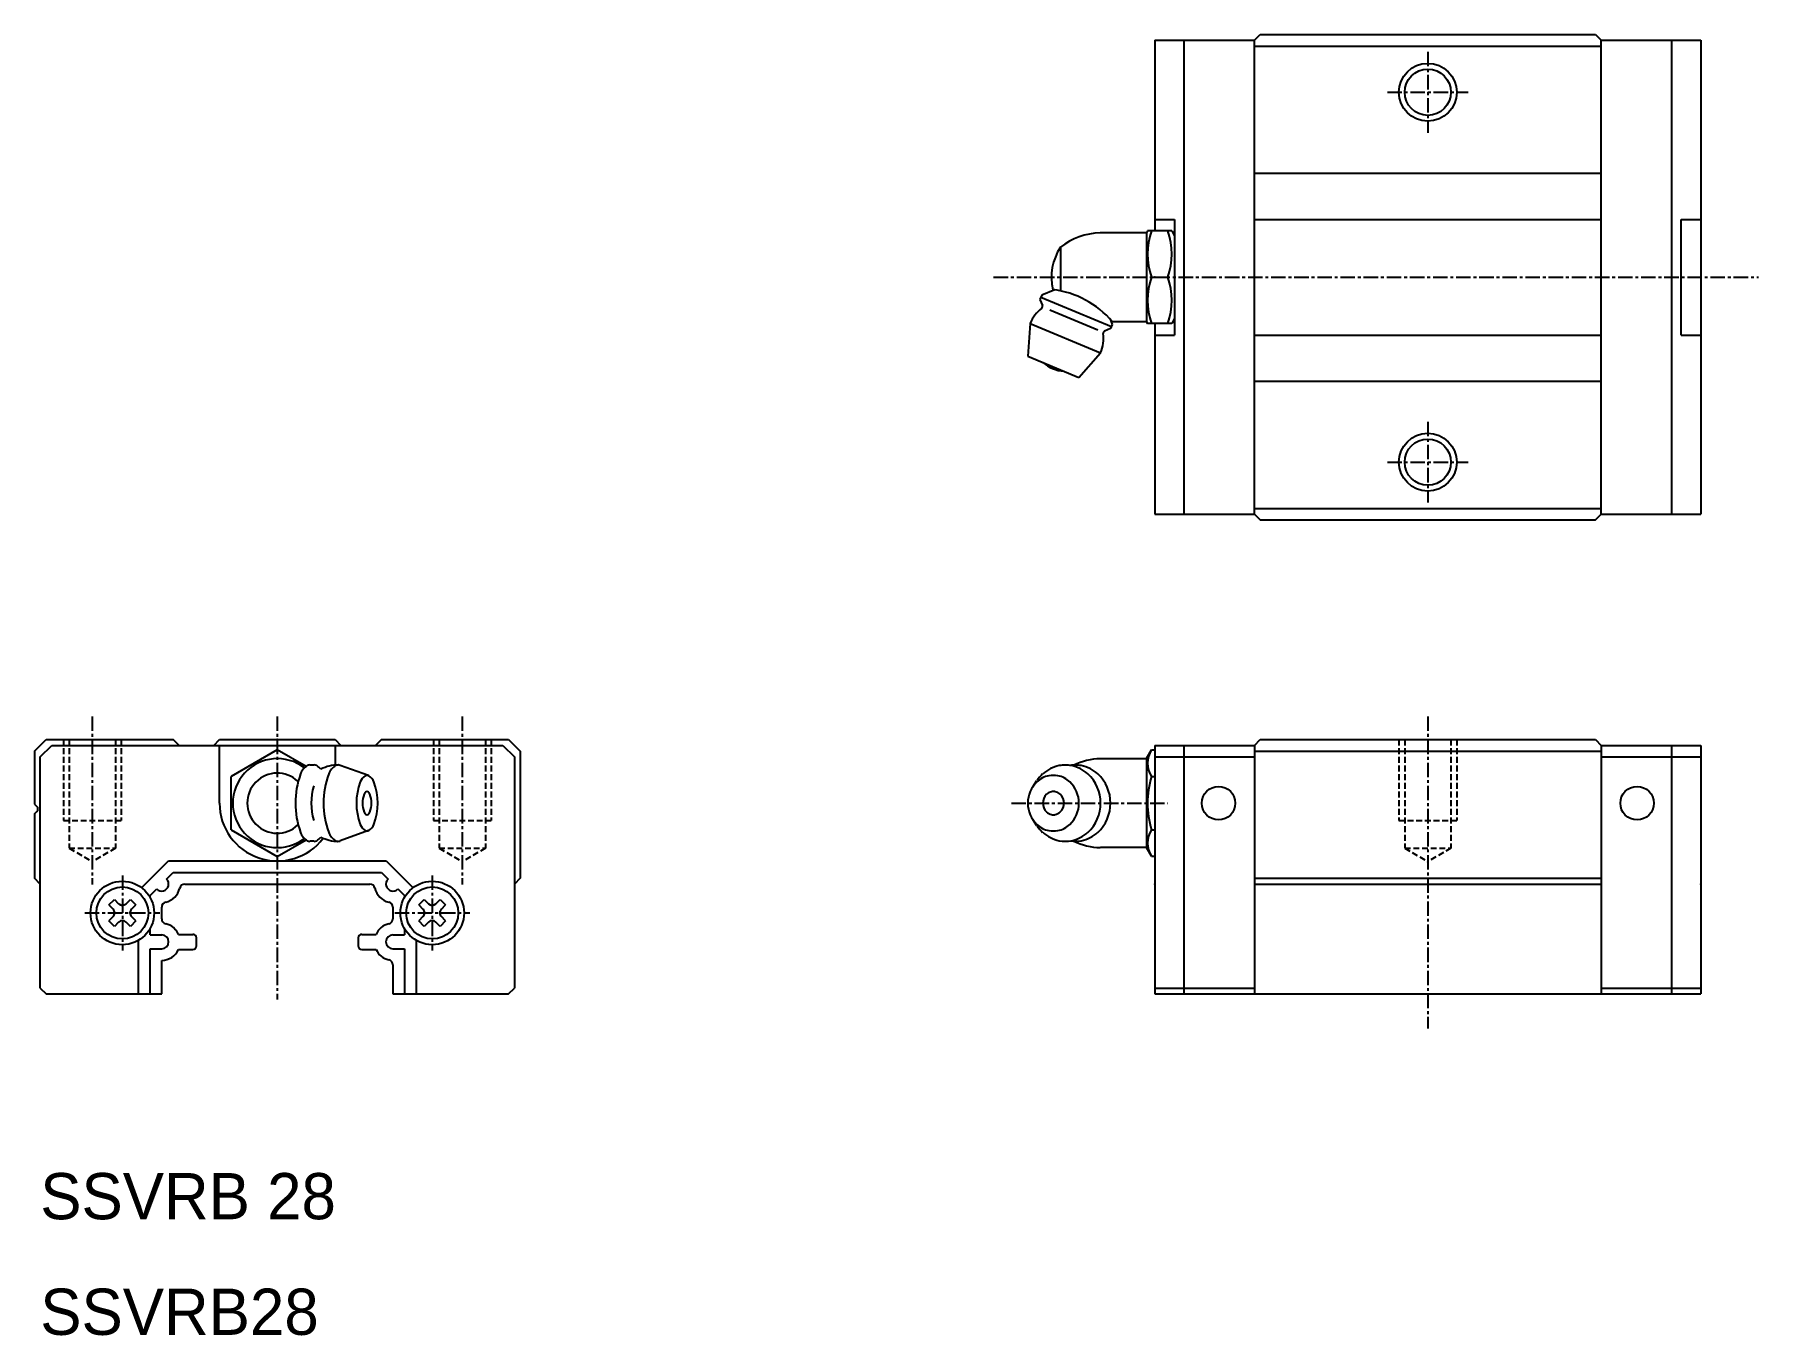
# Model space of a CAD drawing. Extents: x 9 to 159, y 10 to 123.
import ezdxf

# ---------------------------------------------------------------- set-up
doc = ezdxf.new("R2010")
doc.units = 0
doc.linetypes.add('CENTER', pattern=[2, 1.25, -0.25, 0.25, -0.25])
doc.linetypes.add('DASHED', pattern=[0.75, 0.5, -0.25])
doc.layers.get('0').update_dxf_attribs({"linetype": 'CONTINUOUS'})
doc.layers.add('CENTER', color=1, linetype='CENTER')

msp = doc.modelspace()

# ---------------------------------------------------------------- linework, layer by layer
at = {"color": 7, "linetype": 'CONTINUOUS'}
for p, q in [((115, 122), (115.5, 122.5)), ((115.5, 122.5), (144.5, 122.5)), ((144.5, 122.5), (145, 122)), ((106.4, 122), (115, 122)), ((106.4, 122), (106.4, 105.5)), ((108.9, 122), (108.9, 81)), ((115, 81), (115, 122)), ((115, 121.5), (145, 121.5)), ((145, 81), (145, 122)), ((145, 122), (153.6, 122)), ((151.1, 81), (151.1, 122)), ((153.6, 122), (153.6, 81)), ((115, 110.5), (145, 110.5)), ((106.4, 106.5), (108.1, 106.5)), ((108.1, 106.5), (108.1, 96.5)), ((115, 106.5), (145, 106.5)), ((151.9, 96.5), (151.9, 106.5)), ((151.9, 106.5), (153.6, 106.5)), ((105.68, 105.35), (101.68, 105.35)), ((105.76, 105.5), (105.68, 105.35)), ((105.68, 105.35), (105.68, 97.65)), ((107.85, 105.5), (105.76, 105.5)), ((107.85, 105.5), (108.1, 105.07)), ((98.23, 104.1), (98.23, 100.32)), ((106.11, 101.5), (107.51, 101.5)), ((96.61, 99.94), (96.46, 99.57)), ((97.74, 100.41), (96.61, 99.94)), ((96.46, 99.57), (96.67, 99.06)), ((96.54, 99.76), (102.64, 97.23)), ((97.32, 98.67), (101.47, 96.96)), ((95.6, 97.5), (95.4, 94.66)), ((95.6, 97.5), (101.7, 94.97)), ((102.56, 97.05), (102.05, 96.84)), ((102.53, 97.86), (102.71, 97.42)), ((102.71, 97.42), (102.56, 97.05)), ((105.68, 97.65), (102.71, 97.65)), ((105.68, 97.65), (105.76, 97.5)), ((107.85, 97.5), (105.76, 97.5)), ((106.4, 97.5), (106.4, 81)), ((108.1, 97.93), (107.85, 97.5)), ((106.4, 96.5), (108.1, 96.5)), ((115, 96.5), (145, 96.5)), ((151.9, 96.5), (153.6, 96.5)), ((95.4, 94.66), (99.83, 92.82)), ((99.83, 92.82), (101.7, 94.97)), ((115, 92.5), (145, 92.5)), ((106.4, 81), (115, 81)), ((115, 81.5), (145, 81.5)), ((115, 81), (115.5, 80.5)), ((144.5, 80.5), (145, 81)), ((145, 81), (153.6, 81)), ((115.5, 80.5), (144.5, 80.5)), ((9.5, 60.5), (10.5, 61.5)), ((10.5, 61.5), (21.5, 61.5)), ((22, 61), (21.5, 61.5)), ((25, 61), (25.5, 61.5)), ((25.5, 61.5), (35.5, 61.5)), ((35.5, 61.5), (36, 61)), ((39.5, 61.5), (39, 61)), ((39.5, 61.5), (50.5, 61.5)), ((50.5, 61.5), (51.5, 60.5)), ((115, 61), (115.5, 61.5)), ((115.5, 61.5), (144.5, 61.5)), ((144.5, 61.5), (145, 61)), ((9.5, 60.5), (9.5, 55.92)), ((10, 60), (11, 61)), ((10, 40), (10, 60)), ((11, 61), (50, 61)), ((25.5, 56), (25.5, 61)), ((30.5, 60.62), (26.5, 58.31)), ((32.99, 59.18), (30.5, 60.62)), ((35.5, 61), (35.5, 59.29)), ((50, 61), (51, 60)), ((51, 60), (51, 40)), ((51.5, 60.5), (51.5, 49.5)), ((101.68, 59.85), (105.68, 59.85)), ((105.68, 59.85), (106.11, 60.6)), ((105.68, 59.85), (105.68, 52.15)), ((106.11, 60.6), (106.4, 60.6)), ((106.4, 61), (115, 61)), ((106.4, 61), (106.4, 39.5)), ((106.4, 60), (115, 60)), ((108.9, 61), (108.9, 39.5)), ((115, 61), (115, 39.5)), ((115, 60.5), (145, 60.5)), ((145, 61), (145, 39.5)), ((145, 61), (153.6, 61)), ((145, 60), (153.6, 60)), ((151.1, 39.5), (151.1, 61)), ((153.6, 61), (153.6, 39.5)), ((26.5, 56), (26.5, 58.31)), ((33.69, 59.3), (33.32, 59.3)), ((38.39, 58.38), (35.94, 59.27)), ((106.11, 58.3), (106.4, 58.3)), ((95.83, 57.42), (96.2, 57.96)), ((9.5, 55.92), (9.71, 55.71)), ((9.5, 55.08), (9.71, 55.29)), ((26.5, 53.69), (26.5, 56)), ((9.5, 55.08), (9.5, 49.5)), ((26.5, 53.69), (30.5, 51.38)), ((96.2, 54.04), (95.83, 54.58)), ((96.2, 54.04), (96.21, 54.02)), ((106.11, 53.7), (106.4, 53.7)), ((30.5, 51.38), (32.99, 52.82)), ((33.69, 52.7), (33.32, 52.7)), ((38.39, 53.62), (35.94, 52.73)), ((18.77, 48.69), (21.08, 51)), ((21.08, 51), (39.92, 51)), ((39.92, 51), (42.23, 48.69)), ((105.68, 52.15), (101.68, 52.15)), ((106.11, 51.4), (105.68, 52.15)), ((106.11, 51.4), (106.4, 51.4)), ((10, 49), (9.5, 49.5)), ((20.92, 49.43), (21.49, 50)), ((21.49, 50), (39.51, 50)), ((39.51, 50), (40.08, 49.43)), ((51.5, 49.5), (51, 49)), ((115, 49.5), (145, 49.5)), ((19.5, 48.01), (20.07, 48.58)), ((19.5, 47.84), (19.5, 48.01)), ((22.5, 49), (38.5, 49)), ((40.93, 48.58), (41.5, 48.01)), ((41.5, 48.01), (41.5, 47.84)), ((115, 49), (145, 49)), ((15.94, 47.19), (16.41, 47.66)), ((15.94, 47.19), (16.3, 46.82)), ((16.41, 47.66), (16.78, 47.3)), ((17.42, 47.3), (17.79, 47.66)), ((17.79, 47.66), (18.26, 47.19)), ((17.9, 46.82), (18.26, 47.19)), ((20.5, 46), (20.5, 47)), ((40.5, 47), (40.5, 46)), ((42.74, 47.19), (43.21, 47.66)), ((42.74, 47.19), (43.1, 46.82)), ((43.21, 47.66), (43.58, 47.3)), ((44.22, 47.3), (44.59, 47.66)), ((44.59, 47.66), (45.06, 47.19)), ((44.7, 46.82), (45.06, 47.19)), ((16.3, 46.18), (15.94, 45.81)), ((16.41, 45.34), (15.94, 45.81)), ((16.78, 45.7), (16.41, 45.34)), ((17.79, 45.34), (17.42, 45.7)), ((18.26, 45.81), (17.79, 45.34)), ((18.26, 45.81), (17.9, 46.18)), ((19.5, 44.6), (19.5, 45.16)), ((41.5, 45.16), (41.5, 44.6)), ((43.1, 46.18), (42.74, 45.81)), ((43.21, 45.34), (42.74, 45.81)), ((43.58, 45.7), (43.21, 45.34)), ((44.59, 45.34), (44.22, 45.7)), ((45.06, 45.81), (44.59, 45.34)), ((45.06, 45.81), (44.7, 46.18)), ((18.5, 39.5), (18.5, 44.13)), ((19.5, 44.6), (20.5, 44.6)), ((19.5, 39.5), (19.5, 43.4)), ((19.5, 43.4), (20.5, 43.4)), ((21.96, 44.65), (23.2, 44.65)), ((21.96, 43.35), (23.2, 43.35)), ((23.5, 43.65), (23.5, 44.35)), ((37.5, 44.35), (37.5, 43.65)), ((37.8, 44.65), (39.04, 44.65)), ((37.8, 43.35), (39.04, 43.35)), ((40.5, 44.6), (41.5, 44.6)), ((40.5, 43.4), (41.5, 43.4)), ((41.5, 43.4), (41.5, 39.5)), ((42.5, 44.13), (42.5, 39.5)), ((20.5, 39.5), (20.5, 42.4)), ((40.5, 42), (40.5, 39.5)), ((10, 40), (10.5, 39.5)), ((10.5, 39.5), (20.5, 39.5)), ((40.5, 39.5), (50.5, 39.5)), ((50.5, 39.5), (51, 40)), ((106.4, 40), (115, 40)), ((106.4, 39.5), (153.6, 39.5)), ((145, 40), (153.6, 40))]:
    msp.add_line(p, q, dxfattribs=at)
at = {"color": 3, "linetype": 'DASHED'}
for p, q in [((12, 61.5), (12, 54.5)), ((12.5, 61.5), (12.5, 52.1)), ((16.5, 61.5), (16.5, 52.1)), ((17, 61.5), (17, 54.5)), ((44, 61.5), (44, 54.5)), ((44.5, 61.5), (44.5, 52.1)), ((48.5, 61.5), (48.5, 52.1)), ((49, 61.5), (49, 54.5)), ((127.5, 61.5), (127.5, 54.5)), ((128, 61.5), (128, 52.1)), ((132, 61.5), (132, 52.1)), ((132.5, 61.5), (132.5, 54.5)), ((12, 54.5), (17, 54.5)), ((44, 54.5), (49, 54.5)), ((127.5, 54.5), (132.5, 54.5)), ((12.5, 52.1), (16.5, 52.1)), ((12.5, 52.1), (14.5, 50.95)), ((16.5, 52.1), (14.5, 50.95)), ((44.5, 52.1), (48.5, 52.1)), ((44.5, 52.1), (46.5, 50.95)), ((48.5, 52.1), (46.5, 50.95)), ((128, 52.1), (132, 52.1)), ((128, 52.1), (130, 50.95)), ((132, 52.1), (130, 50.95))]:
    msp.add_line(p, q, dxfattribs=at)
at = {"color": 3, "linetype": 'CONTINUOUS'}
for centre in [(130, 117.5), (130, 85.5)]:
    msp.add_circle(centre, 2.5, dxfattribs=at)
at = {"color": 7, "linetype": 'CONTINUOUS'}
for centre, radius in [((130, 117.5), 2), ((130, 85.5), 2), ((111.9, 56), 1.45), ((148.1, 56), 1.45), ((17.1, 46.5), 2.75), ((43.9, 46.5), 2.75), ((17.1, 46.5), 2.25), ((43.9, 46.5), 2.25)]:
    msp.add_circle(centre, radius, dxfattribs=at)
for centre, radius, start, end in [((101.9, 99.35), 6, 92.1789, 127.7261), ((111.71, 103.5), 5.95, 160.3465, 199.6535), ((101.91, 103.5), 5.95, 340.3465, 19.6535), ((102.15, 101.5), 4.7, 146.4138, 193.1788), ((111.71, 99.5), 5.95, 160.3465, 199.6535), ((101.91, 99.5), 5.95, 340.3465, 19.6535), ((96.6, 92.49), 8, 40.1892, 83.034), ((98.65, 96.23), 3.3, 128.1639, 157.4998), ((96.49, 98.99), 0.2, 308.1641, 22.5004), ((98.65, 96.23), 3.3, 337.5, 6.836), ((102.13, 96.65), 0.2, 112.4996, 186.8355), ((98.78, 96.55), 3.2, 229.29, 265.71), ((30.5, 56), 3.85, 52.5077, 307.4921), ((101.9, 53.85), 6, 92.1777, 114.8938), ((107.84, 59.45), 2.08, 146.4718, 213.5286), ((30.5, 56), 2.6, 46.6213, 313.3788), ((39.37, 56), 7.31, 159.7619, 200.2379), ((33.82, 58.05), 1.4, 121.1003, 160.1439), ((33.32, 58.8), 0.505, 90.9032, 115.752), ((33.69, 58.8), 0.505, 64.248, 90.9029), ((33.19, 58.05), 1.4, 39.4275, 58.8997), ((35.77, 56), 3.3, 90, 117.0545), ((41.81, 56), 7.31, 159.7619, 200.2379), ((36.27, 58.05), 1.4, 121.1003, 160.1439), ((35.77, 58.8), 0.505, 68.6875, 115.752), ((38.63, 57.49), 1.02, 121.0514, 160.104), ((38.26, 58.03), 0.368, 64.287, 115.7129), ((37.9, 57.49), 1.02, 19.896, 58.9485), ((97.64, 56.26), 2.15, 101.0363, 132.5263), ((99.08, 56), 3.48, 133.386, 145.8067), ((98.69, 56.35), 2.95, 101.0363, 132.5263), ((97.62, 56.35), 2.05, 79.1808, 100.8192), ((97.59, 56.26), 2.15, 47.4737, 78.9636), ((98.65, 56.48), 2.82, 90, 100.8192), ((98.65, 56.48), 2.82, 79.1808, 90), ((99.51, 56.48), 2.82, 90, 98.7658), ((98.61, 56.35), 2.95, 47.4737, 78.9637), ((99.51, 56.48), 2.82, 79.1807, 90), ((99.47, 56.35), 2.95, 47.4736, 78.9636), ((98.22, 56), 3.48, 313.386, 46.6139), ((99.08, 56), 3.48, 313.3861, 46.6139), ((113.57, 56), 7.81, 162.8691, 197.1308), ((38.74, 56), 5.31, 163.6264, 196.3728), ((42.65, 56), 5.31, 159.7307, 200.2693), ((40.09, 56), 2.22, 159.7738, 200.2262), ((38.41, 56.62), 0.423, 121.1185, 160.1588), ((38.26, 56.85), 0.153, 64.2337, 115.7663), ((38.11, 56.62), 0.423, 19.8412, 58.8814), ((36.43, 56), 2.22, 339.7738, 20.2262), ((33.87, 56), 5.31, 339.7307, 20.2693), ((97.93, 56), 2.53, 133.386, 226.6139), ((97.75, 56), 1.05, 133.3861, 226.6139), ((97.63, 56.11), 0.895, 101.0363, 132.5263), ((97.62, 56.15), 0.855, 79.1807, 100.8192), ((97.61, 56.11), 0.895, 47.4736, 78.9636), ((97.49, 56), 1.05, 313.3861, 46.6139), ((97.3, 56), 2.53, 313.386, 46.6139), ((9.5, 55.5), 0.3, 314.9995, 45.0005), ((30.5, 56), 5, 180, 322.6126), ((38.41, 55.38), 0.423, 199.8412, 238.8814), ((38.11, 55.38), 0.423, 301.1185, 340.1588), ((97.63, 55.89), 0.895, 227.4736, 258.9636), ((97.61, 55.89), 0.895, 281.0363, 312.5263), ((38.63, 54.51), 1.02, 199.896, 238.9485), ((38.26, 55.15), 0.153, 244.2337, 295.7663), ((37.9, 54.51), 1.02, 301.0514, 340.104), ((97.64, 55.74), 2.15, 227.4737, 258.9636), ((99.08, 56), 3.48, 214.653, 226.6139), ((97.62, 55.85), 0.855, 259.1807, 280.8192), ((97.59, 55.74), 2.15, 281.0363, 312.5263), ((107.84, 52.55), 2.08, 146.4713, 213.5276), ((33.82, 53.95), 1.4, 199.8561, 238.8996), ((33.32, 53.2), 0.505, 244.2479, 270.3932), ((33.69, 53.2), 0.505, 270.3929, 295.752), ((33.19, 53.95), 1.4, 301.1003, 320.5701), ((35.77, 56), 3.3, 242.9455, 270), ((36.27, 53.95), 1.4, 199.8561, 238.8996), ((35.77, 53.2), 0.505, 244.2479, 289.9356), ((38.26, 53.97), 0.368, 244.287, 295.7129), ((98.69, 55.65), 2.95, 227.4737, 258.9637), ((97.62, 55.65), 2.05, 259.1808, 280.8192), ((98.65, 55.52), 2.82, 259.1808, 280.8192), ((99.51, 55.52), 2.82, 261.2379, 280.8192), ((98.61, 55.65), 2.95, 281.0363, 312.5263), ((101.9, 58.15), 6, 245.1062, 267.8223), ((99.47, 55.65), 2.95, 281.0363, 312.5263), ((20.5, 49), 0.6, 224.6095, 45.3907), ((40.5, 49), 0.6, 134.6093, 315.3905), ((20.5, 49), 1.6, 282.6802, 347.3199), ((22.5, 48.55), 0.45, 90.0001, 167.32), ((38.5, 48.55), 0.45, 12.68, 89.9999), ((40.5, 49), 1.6, 192.6801, 257.3199), ((15.99, 46.5), 0.45, 314.9999, 45.0001), ((17.1, 47.61), 0.45, 225.0002, 314.9999), ((18.21, 46.5), 0.45, 134.9999, 225.0001), ((20.95, 47), 0.45, 102.6801, 180), ((40.05, 47), 0.45, 0, 77.3199), ((42.79, 46.5), 0.45, 314.9999, 45.0001), ((43.9, 47.61), 0.45, 225.0002, 314.9999), ((45.01, 46.5), 0.45, 134.9999, 225.0001), ((17.1, 45.39), 0.45, 45.0001, 134.9998), ((20.95, 46), 0.45, 179.999, 257.3196), ((20.5, 44), 1.6, 23.9696, 77.3198), ((40.5, 44), 1.6, 102.6801, 156.0304), ((40.05, 46), 0.45, 282.6804, 0.001), ((43.9, 45.39), 0.45, 45.0001, 134.9998), ((20.5, 44), 0.6, 270.0001, 90), ((20.5, 44), 1.6, 270.0001, 336.0307), ((23.2, 44.35), 0.3, 0, 90), ((23.2, 43.65), 0.3, 270, 0), ((37.8, 44.35), 0.3, 90, 180), ((37.8, 43.65), 0.3, 180, 270), ((40.5, 44), 1.6, 203.9693, 257.3199), ((40.5, 44), 0.6, 90, 269.9999), ((40.05, 42), 0.45, 0, 77.3199)]:
    msp.add_arc(centre, radius, start, end, dxfattribs=at)
for p in [(106.4, 101.5), (153.6, 101.5), (153.6, 101.5), (30.5, 61.5), (106.4, 49), (153.6, 49)]:
    msp.add_point(p, dxfattribs=at)
at = {"layer": 'CENTER', "color": 1, "linetype": 'CENTER'}
for p, q in [((130, 121), (130, 114)), ((126.5, 117.5), (133.5, 117.5)), ((92.45, 101.5), (158.6, 101.5)), ((130, 89), (130, 82)), ((126.5, 85.5), (133.5, 85.5)), ((14.5, 63.5), (14.5, 48.95)), ((30.5, 63.5), (30.5, 39)), ((46.5, 63.5), (46.5, 48.95)), ((130, 63.5), (130, 36.5)), ((93.99, 56), (107.53, 56)), ((17.1, 49.75), (17.1, 43.25)), ((43.9, 49.75), (43.9, 43.25)), ((13.85, 46.5), (20.35, 46.5)), ((40.65, 46.5), (47.15, 46.5))]:
    msp.add_line(p, q, dxfattribs=at)

# ---------------------------------------------------------------- texts
at = {"color": 7, "linetype": 'CONTINUOUS'}
for s, p in [('SSVRB 28', (10, 20)), ('SSVRB28', (10, 10))]:
    msp.add_text(s, height=4, dxfattribs=at).set_placement(p)

doc.saveas('drawing.dxf')
